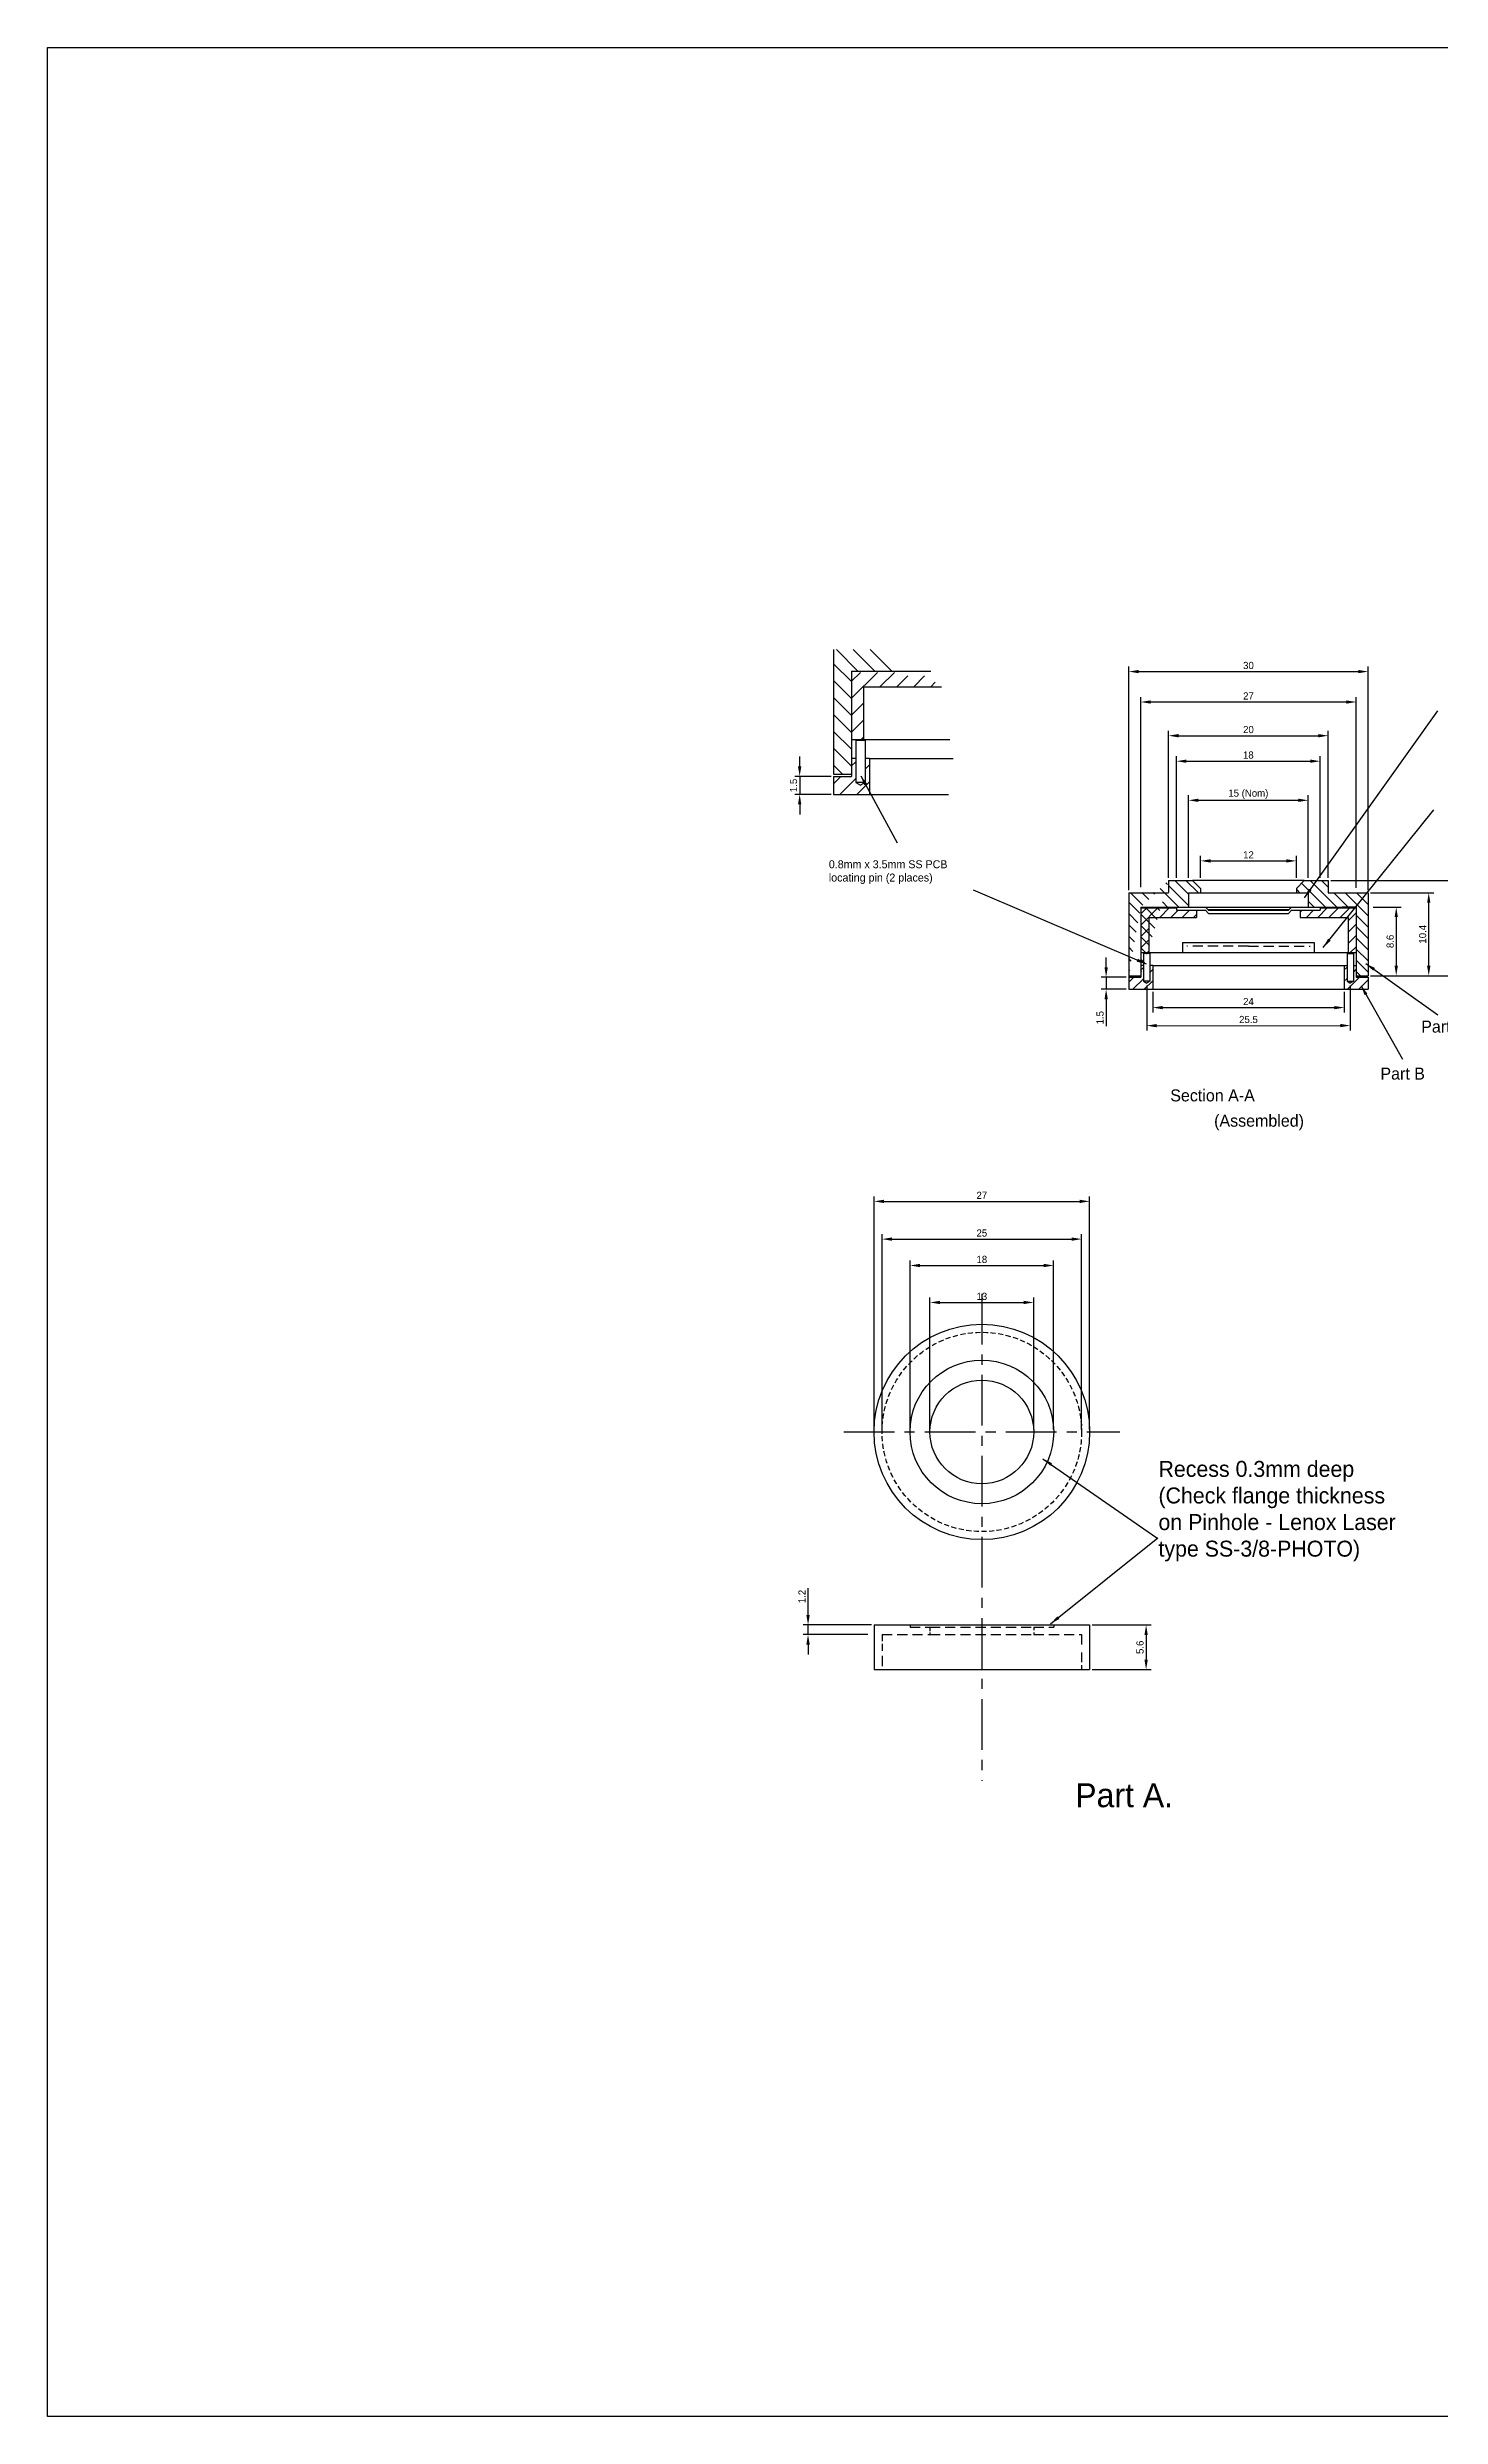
# Model space of a CAD drawing. Header units: millimetres. Extents: x 0 to 840, y 0 to 594.
# Drawn here: x 0 to 349, y 0 to 594 of the extents above; entities that cross this region are included whole.
import ezdxf

# ---------------------------------------------------------------- set-up
doc = ezdxf.new("R2010")
doc.units = ezdxf.units.MM
doc.header["$LTSCALE"] = 0.4
doc.header["$PDMODE"] = 3
for name, pattern in [('CENTER', [50.8, 31.75, -6.35, 6.35, -6.35]), ('HIDDEN', [9.525, 6.35, -3.175]), ('HIDDEN2', [4.7625, 3.175, -1.5875])]:
    doc.linetypes.add(name, pattern=pattern)
for name, color, linetype in [('CEN', 2, 'CENTER'), ('DIMENSION', 7, 'Continuous'), ('HIDDEN', 7, 'HIDDEN2')]:
    doc.layers.add(name, color=color, linetype=linetype)
doc.dimstyles.new('ISO-25', dxfattribs={"dimtxt": 2.5, "dimasz": 2.5, "dimexe": 1.25, "dimexo": 0.625, "dimtad": 1, "dimtxsty": 'Standard', "dimcen": 2.5, "dimadec": 0, "dimazin": 0, "dimtfac": 1, "dimtmove": 0, "dimatfit": 3, "dimfxl": 0, "dimarcsym": 0})
pattern_1 = [(135, (-153.1352, 161.7625), (-1.4142136, -1.4142136), [])]
pattern_2 = [(45, (-153.1352, 161.7625), (-1.4142136, 1.4142136), [])]

# ---------------------------------------------------------------- blocks, each defined once
blk = doc.blocks.new('*D40')
at = {"color": 0, "lineweight": -2}
for p, q in [((188.52, 413.71), (188.52, 416.21)), ((196.39, 411.21), (187.27, 411.21)), ((188.52, 411.21), (188.52, 406.71)), ((196.39, 406.71), (187.27, 406.71)), ((188.52, 404.21), (188.52, 401.71))]:
    blk.add_line(p, q, dxfattribs=at)
at = {"color": 0}
for points in [[(188.1, 413.71), (188.93, 413.71), (188.52, 411.21)], [(188.1, 404.21), (188.93, 404.21), (188.52, 406.71)]]:
    blk.add_solid(points, dxfattribs=at)
at = {"layer": 'Defpoints', "color": 0}
for p in [(197.01, 411.21), (188.52, 406.71), (197.01, 406.71)]:
    blk.add_point(p, dxfattribs=at)
at = {"color": 0, "insert": (186.99, 408.96), "char_height": 1.8, "attachment_point": 5, "rotation": 90}
blk.add_mtext('1.5', dxfattribs=at)
blk = doc.blocks.new('*D41')
at = {"color": 0, "lineweight": -2}
for p, q in [((265.32, 363.35), (265.32, 365.85)), ((270.36, 360.85), (264.07, 360.85)), ((270.36, 357.85), (264.07, 357.85)), ((265.32, 360.85), (265.32, 357.85)), ((265.32, 355.35), (265.32, 348.6))]:
    blk.add_line(p, q, dxfattribs=at)
at = {"color": 0}
for points in [[(264.91, 363.35), (265.74, 363.35), (265.32, 360.85)], [(264.91, 355.35), (265.74, 355.35), (265.32, 357.85)]]:
    blk.add_solid(points, dxfattribs=at)
at = {"layer": 'Defpoints', "color": 0}
for p in [(265.32, 357.85), (270.99, 360.85), (270.99, 357.85)]:
    blk.add_point(p, dxfattribs=at)
at = {"color": 0, "insert": (263.8, 350.72), "char_height": 1.8, "attachment_point": 5, "rotation": 90}
blk.add_mtext('1.5', dxfattribs=at)
blk = doc.blocks.new('*D42')
at = {"color": 0, "lineweight": -2}
for p, q in [((275.49, 358.76), (275.49, 347.48)), ((326.49, 358.79), (326.49, 347.51)), ((277.99, 348.73), (323.99, 348.76))]:
    blk.add_line(p, q, dxfattribs=at)
at = {"color": 0}
for points in [[(277.99, 349.15), (277.99, 348.32), (275.49, 348.73)], [(323.99, 349.18), (323.99, 348.34), (326.49, 348.76)]]:
    blk.add_solid(points, dxfattribs=at)
at = {"layer": 'Defpoints', "color": 0}
for p in [(275.49, 359.38), (326.49, 359.41), (326.49, 348.76)]:
    blk.add_point(p, dxfattribs=at)
at = {"color": 0, "insert": (300.99, 350.27), "char_height": 1.8, "attachment_point": 5, "rotation": 0.03648}
blk.add_mtext('25.5', dxfattribs=at)
blk = doc.blocks.new('*D43')
at = {"color": 0, "lineweight": -2}
for p, q in [((276.99, 357.22), (276.99, 352.01)), ((324.99, 357.22), (324.99, 352.01)), ((279.49, 353.26), (322.49, 353.26))]:
    blk.add_line(p, q, dxfattribs=at)
at = {"color": 0}
for points in [[(279.49, 353.67), (279.49, 352.84), (276.99, 353.26)], [(322.49, 353.67), (322.49, 352.84), (324.99, 353.26)]]:
    blk.add_solid(points, dxfattribs=at)
at = {"layer": 'Defpoints', "color": 0}
for p in [(276.99, 357.85), (324.99, 357.85), (324.99, 353.26)]:
    blk.add_point(p, dxfattribs=at)
at = {"color": 0, "insert": (300.99, 354.78), "char_height": 1.8, "attachment_point": 5}
blk.add_mtext('24', dxfattribs=at)
blk = doc.blocks.new('*D44')
at = {"color": 0, "lineweight": -2}
for p, q in [((207.17, 247.5), (207.17, 305.93)), ((209.67, 304.68), (258.67, 304.68)), ((261.17, 247.5), (261.17, 305.93))]:
    blk.add_line(p, q, dxfattribs=at)
at = {"color": 0}
for points in [[(209.67, 305.1), (209.67, 304.26), (207.17, 304.68)], [(258.67, 305.1), (258.67, 304.26), (261.17, 304.68)]]:
    blk.add_solid(points, dxfattribs=at)
at = {"layer": 'Defpoints', "color": 0}
for p in [(261.17, 304.68), (207.17, 246.87), (261.17, 246.87)]:
    blk.add_point(p, dxfattribs=at)
at = {"color": 0, "insert": (234.17, 306.2), "char_height": 1.8, "attachment_point": 5}
blk.add_mtext('27', dxfattribs=at)
blk = doc.blocks.new('*D45')
at = {"color": 0, "lineweight": -2}
for p, q in [((209.17, 247.5), (209.17, 296.47)), ((211.67, 295.22), (256.67, 295.22)), ((259.17, 247.5), (259.17, 296.47))]:
    blk.add_line(p, q, dxfattribs=at)
at = {"color": 0}
for points in [[(211.67, 295.63), (211.67, 294.8), (209.17, 295.22)], [(256.67, 295.63), (256.67, 294.8), (259.17, 295.22)]]:
    blk.add_solid(points, dxfattribs=at)
at = {"layer": 'Defpoints', "color": 0}
for p in [(259.17, 295.22), (209.17, 246.87), (259.17, 246.87)]:
    blk.add_point(p, dxfattribs=at)
at = {"color": 0, "insert": (234.17, 296.74), "char_height": 1.8, "attachment_point": 5}
blk.add_mtext('25', dxfattribs=at)
blk = doc.blocks.new('*D46')
at = {"color": 0, "lineweight": -2}
for p, q in [((216.17, 247.5), (216.17, 289.85)), ((218.67, 288.6), (249.67, 288.6)), ((252.17, 247.5), (252.17, 289.85))]:
    blk.add_line(p, q, dxfattribs=at)
at = {"color": 0}
for points in [[(218.67, 289.02), (218.67, 288.18), (216.17, 288.6)], [(249.67, 289.02), (249.67, 288.18), (252.17, 288.6)]]:
    blk.add_solid(points, dxfattribs=at)
at = {"layer": 'Defpoints', "color": 0}
for p in [(252.17, 288.6), (216.17, 246.87), (252.17, 246.87)]:
    blk.add_point(p, dxfattribs=at)
at = {"color": 0, "insert": (234.17, 290.12), "char_height": 1.8, "attachment_point": 5}
blk.add_mtext('18', dxfattribs=at)
blk = doc.blocks.new('*D47')
at = {"color": 0, "lineweight": -2}
for p, q in [((221.17, 247.5), (221.17, 280.59)), ((223.67, 279.34), (244.67, 279.34)), ((247.17, 247.5), (247.17, 280.59))]:
    blk.add_line(p, q, dxfattribs=at)
at = {"color": 0}
for points in [[(223.67, 279.75), (223.67, 278.92), (221.17, 279.34)], [(244.67, 279.75), (244.67, 278.92), (247.17, 279.34)]]:
    blk.add_solid(points, dxfattribs=at)
at = {"layer": 'Defpoints', "color": 0}
for p in [(247.17, 279.34), (221.17, 246.87), (247.17, 246.87)]:
    blk.add_point(p, dxfattribs=at)
at = {"color": 0, "insert": (234.17, 280.86), "char_height": 1.8, "attachment_point": 5}
blk.add_mtext('13', dxfattribs=at)
blk = doc.blocks.new('*D51')
at = {"color": 0, "lineweight": -2}
for p, q in [((261.8, 198.48), (276.59, 198.48)), ((275.34, 195.98), (275.34, 189.78)), ((261.8, 187.28), (276.59, 187.28))]:
    blk.add_line(p, q, dxfattribs=at)
at = {"color": 0}
for points in [[(274.92, 195.98), (275.75, 195.98), (275.34, 198.48)], [(274.92, 189.78), (275.75, 189.78), (275.34, 187.28)]]:
    blk.add_solid(points, dxfattribs=at)
at = {"layer": 'Defpoints', "color": 0}
for p in [(261.17, 198.48), (261.17, 187.28), (275.34, 187.28)]:
    blk.add_point(p, dxfattribs=at)
at = {"color": 0, "insert": (273.81, 192.88), "char_height": 1.8, "attachment_point": 5, "rotation": 90}
blk.add_mtext('5.6', dxfattribs=at)
blk = doc.blocks.new('*D52')
at = {"color": 0, "lineweight": -2}
for p, q in [((190.62, 200.98), (190.62, 207.73)), ((206.55, 198.48), (189.37, 198.48)), ((205.64, 196.08), (189.37, 196.08)), ((190.62, 196.08), (190.62, 198.48)), ((190.62, 193.58), (190.62, 191.08))]:
    blk.add_line(p, q, dxfattribs=at)
at = {"color": 0}
for points in [[(190.2, 200.98), (191.04, 200.98), (190.62, 198.48)], [(190.2, 193.58), (191.04, 193.58), (190.62, 196.08)]]:
    blk.add_solid(points, dxfattribs=at)
at = {"layer": 'Defpoints', "color": 0}
for p in [(190.62, 198.48), (206.26, 196.08), (207.17, 198.48)]:
    blk.add_point(p, dxfattribs=at)
at = {"color": 0, "insert": (189.1, 205.61), "char_height": 1.8, "attachment_point": 5, "rotation": 90}
blk.add_mtext('1.2', dxfattribs=at)
blk = doc.blocks.new('*D58')
at = {"layer": 'Defpoints', "color": 0}
for p in [(331.61, 378.45), (331.61, 361.25), (338.02, 361.25)]:
    blk.add_point(p, dxfattribs=at)
at = {"layer": 'DIMENSION', "color": 0, "lineweight": -2}
for p, q in [((332.24, 378.45), (339.27, 378.45)), ((338.02, 375.95), (338.02, 363.75)), ((332.24, 361.25), (339.27, 361.25))]:
    blk.add_line(p, q, dxfattribs=at)
at = {"layer": 'DIMENSION', "color": 0}
for points in [[(337.61, 375.95), (338.44, 375.95), (338.02, 378.45)], [(337.61, 363.75), (338.44, 363.75), (338.02, 361.25)]]:
    blk.add_solid(points, dxfattribs=at)
at = {"layer": 'DIMENSION', "color": 0, "insert": (336.5, 369.85), "char_height": 1.8, "attachment_point": 5, "rotation": 90}
blk.add_mtext('8.6', dxfattribs=at)
blk = doc.blocks.new('*D59')
at = {"layer": 'Defpoints', "color": 0}
for p in [(330.99, 382.05), (346.17, 382.05), (330.99, 361.25)]:
    blk.add_point(p, dxfattribs=at)
at = {"layer": 'DIMENSION', "color": 0, "lineweight": -2}
for p, q in [((331.61, 382.05), (347.42, 382.05)), ((346.17, 363.75), (346.17, 379.55)), ((331.61, 361.25), (347.42, 361.25))]:
    blk.add_line(p, q, dxfattribs=at)
at = {"layer": 'DIMENSION', "color": 0}
for points in [[(345.75, 379.55), (346.59, 379.55), (346.17, 382.05)], [(345.75, 363.75), (346.59, 363.75), (346.17, 361.25)]]:
    blk.add_solid(points, dxfattribs=at)
at = {"layer": 'DIMENSION', "color": 0, "insert": (344.64, 371.65), "char_height": 1.8, "attachment_point": 5, "rotation": 90}
blk.add_mtext('10.4', dxfattribs=at)
blk = doc.blocks.new('*D60')
at = {"layer": 'Defpoints', "color": 0}
for p in [(320.99, 385.15), (355.17, 385.15), (330.99, 361.25)]:
    blk.add_point(p, dxfattribs=at)
at = {"layer": 'DIMENSION', "color": 0, "lineweight": -2}
for p, q in [((321.61, 385.15), (356.42, 385.15)), ((355.17, 363.75), (355.17, 382.65)), ((331.61, 361.25), (356.42, 361.25))]:
    blk.add_line(p, q, dxfattribs=at)
at = {"layer": 'DIMENSION', "color": 0}
for points in [[(354.76, 382.65), (355.59, 382.65), (355.17, 385.15)], [(354.76, 363.75), (355.59, 363.75), (355.17, 361.25)]]:
    blk.add_solid(points, dxfattribs=at)
at = {"layer": 'DIMENSION', "color": 0, "insert": (353.65, 373.2), "char_height": 1.8, "attachment_point": 5, "rotation": 90}
blk.add_mtext('11.95', dxfattribs=at)
blk = doc.blocks.new('*D61')
at = {"layer": 'Defpoints', "color": 0}
for p in [(312.99, 390.04), (288.99, 385.15), (312.99, 385.15)]:
    blk.add_point(p, dxfattribs=at)
at = {"layer": 'DIMENSION', "color": 0, "lineweight": -2}
for p, q in [((288.99, 385.77), (288.99, 391.29)), ((291.49, 390.04), (310.49, 390.04)), ((312.99, 385.77), (312.99, 391.29))]:
    blk.add_line(p, q, dxfattribs=at)
at = {"layer": 'DIMENSION', "color": 0}
for points in [[(291.49, 390.45), (291.49, 389.62), (288.99, 390.04)], [(310.49, 390.45), (310.49, 389.62), (312.99, 390.04)]]:
    blk.add_solid(points, dxfattribs=at)
at = {"layer": 'DIMENSION', "color": 0, "insert": (300.99, 391.56), "char_height": 1.8, "attachment_point": 5}
blk.add_mtext('12', dxfattribs=at)
blk = doc.blocks.new('*D62')
at = {"layer": 'Defpoints', "color": 0}
for p in [(315.96, 405.23), (285.96, 385.15), (315.96, 385.16)]:
    blk.add_point(p, dxfattribs=at)
at = {"layer": 'DIMENSION', "color": 0, "lineweight": -2}
for p, q in [((285.96, 385.78), (285.96, 406.48)), ((288.46, 405.23), (313.46, 405.23)), ((315.96, 385.79), (315.96, 406.48))]:
    blk.add_line(p, q, dxfattribs=at)
at = {"layer": 'DIMENSION', "color": 0}
for points in [[(288.46, 405.65), (288.46, 404.82), (285.96, 405.23)], [(313.46, 405.65), (313.46, 404.82), (315.96, 405.23)]]:
    blk.add_solid(points, dxfattribs=at)
at = {"layer": 'DIMENSION', "color": 0, "insert": (300.96, 406.76), "char_height": 1.8, "attachment_point": 5}
blk.add_mtext('15 (Nom)', dxfattribs=at)
blk = doc.blocks.new('*D63')
at = {"layer": 'Defpoints', "color": 0}
for p in [(318.96, 415.04), (282.96, 385.15), (318.96, 385.16)]:
    blk.add_point(p, dxfattribs=at)
at = {"layer": 'DIMENSION', "color": 0, "lineweight": -2}
for p, q in [((282.96, 385.78), (282.96, 416.29)), ((318.96, 385.79), (318.96, 416.29)), ((285.46, 415.04), (316.46, 415.04))]:
    blk.add_line(p, q, dxfattribs=at)
at = {"layer": 'DIMENSION', "color": 0}
for points in [[(285.46, 415.46), (285.46, 414.62), (282.96, 415.04)], [(316.46, 415.46), (316.46, 414.62), (318.96, 415.04)]]:
    blk.add_solid(points, dxfattribs=at)
at = {"layer": 'DIMENSION', "color": 0, "insert": (300.96, 416.57), "char_height": 1.8, "attachment_point": 5}
blk.add_mtext('18', dxfattribs=at)
blk = doc.blocks.new('*D64')
at = {"layer": 'Defpoints', "color": 0}
for p in [(320.99, 421.43), (280.99, 385.15), (320.99, 385.15)]:
    blk.add_point(p, dxfattribs=at)
at = {"layer": 'DIMENSION', "color": 0, "lineweight": -2}
for p, q in [((280.99, 385.77), (280.99, 422.68)), ((320.99, 385.77), (320.99, 422.68)), ((283.49, 421.43), (318.49, 421.43))]:
    blk.add_line(p, q, dxfattribs=at)
at = {"layer": 'DIMENSION', "color": 0}
for points in [[(283.49, 421.85), (283.49, 421.01), (280.99, 421.43)], [(318.49, 421.85), (318.49, 421.01), (320.99, 421.43)]]:
    blk.add_solid(points, dxfattribs=at)
at = {"layer": 'DIMENSION', "color": 0, "insert": (300.99, 422.96), "char_height": 1.8, "attachment_point": 5}
blk.add_mtext('20', dxfattribs=at)
blk = doc.blocks.new('*D65')
at = {"layer": 'Defpoints', "color": 0}
for p in [(327.99, 429.88), (273.99, 382.82), (327.99, 382.67)]:
    blk.add_point(p, dxfattribs=at)
at = {"layer": 'DIMENSION', "color": 0, "lineweight": -2}
for p, q in [((273.99, 383.44), (273.99, 431.13)), ((276.49, 429.88), (325.49, 429.88)), ((327.99, 383.3), (327.99, 431.13))]:
    blk.add_line(p, q, dxfattribs=at)
at = {"layer": 'DIMENSION', "color": 0}
for points in [[(276.49, 430.29), (276.49, 429.46), (273.99, 429.88)], [(325.49, 430.29), (325.49, 429.46), (327.99, 429.88)]]:
    blk.add_solid(points, dxfattribs=at)
at = {"layer": 'DIMENSION', "color": 0, "insert": (300.99, 431.4), "char_height": 1.8, "attachment_point": 5}
blk.add_mtext('27', dxfattribs=at)
blk = doc.blocks.new('*D66')
at = {"layer": 'Defpoints', "color": 0}
for p in [(330.99, 437.5), (270.99, 382.05), (330.99, 382.05)]:
    blk.add_point(p, dxfattribs=at)
at = {"layer": 'DIMENSION', "color": 0, "lineweight": -2}
for p, q in [((270.99, 382.67), (270.99, 438.75)), ((273.49, 437.5), (328.49, 437.5)), ((330.99, 382.67), (330.99, 438.75))]:
    blk.add_line(p, q, dxfattribs=at)
at = {"layer": 'DIMENSION', "color": 0}
for points in [[(273.49, 437.92), (273.49, 437.09), (270.99, 437.5)], [(328.49, 437.92), (328.49, 437.09), (330.99, 437.5)]]:
    blk.add_solid(points, dxfattribs=at)
at = {"layer": 'DIMENSION', "color": 0, "insert": (300.99, 439.03), "char_height": 1.8, "attachment_point": 5}
blk.add_mtext('30', dxfattribs=at)

msp = doc.modelspace()

# ---------------------------------------------------------------- hatches: boundary and pattern name
h = msp.add_hatch()
h.set_pattern_fill('_USER', color=256, scale=3, angle=45, style=0, pattern_type=0)
h.set_pattern_definition([(45, (-439.168, 112.5857), (-2.12132, 2.12132), [])])
h.paths.add_polyline_path([(222.515, 436.415), (215.015, 436.415), (215.015, 437.315), (201.515, 437.315), (201.515, 420.515), (204.515, 420.515), (204.515, 433.715), (222.515, 433.715)])
h = msp.add_hatch()
h.set_pattern_fill('_USER', color=256, scale=2, angle=135, style=0, pattern_type=0)
h.set_pattern_definition(pattern_1)
edge = h.paths.add_edge_path()
edge.add_line((286.987, 385.149), (288.987, 383.149))
edge.add_line((288.987, 383.149), (288.987, 382.049))
edge.add_line((285.987, 382.049), (289.047, 382.049))
edge.add_line((285.987, 382.049), (285.987, 378.449))
edge.add_line((273.987, 378.449), (285.987, 378.449))
edge.add_line((280.987, 385.149), (280.987, 382.149))
edge.add_line((280.987, 385.149), (286.987, 385.149))
edge.add_line((270.987, 382.049), (280.987, 382.049))
edge.add_line((270.987, 382.049), (270.987, 361.249))
edge.add_line((273.987, 378.449), (273.987, 360.849))
edge.add_line((270.987, 361.249), (273.987, 361.249))
h = msp.add_hatch()
h.set_pattern_fill('_USER', color=256, scale=2, angle=135, style=0, pattern_type=0)
h.set_pattern_definition(pattern_1)
edge = h.paths.add_edge_path()
edge.add_line((312.987, 383.149), (314.987, 385.149))
edge.add_line((312.987, 383.149), (312.987, 382.049))
edge.add_line((312.974, 382.049), (315.987, 382.049))
edge.add_line((315.987, 382.049), (315.987, 378.449))
edge.add_line((314.987, 385.149), (320.987, 385.149))
edge.add_line((320.987, 385.149), (320.987, 382.049))
edge.add_line((320.987, 382.049), (330.987, 382.049))
edge.add_line((315.987, 378.449), (327.987, 378.449))
edge.add_line((330.987, 382.049), (330.987, 361.249))
edge.add_line((327.987, 378.449), (327.987, 360.849))
edge.add_line((327.987, 361.249), (330.987, 361.249))
h = msp.add_hatch()
h.set_pattern_fill('_USER', color=256, scale=2, angle=45, style=0, pattern_type=0)
h.set_pattern_definition(pattern_2)
h.paths.add_polyline_path([(287.987, 375.849), (287.987, 377.649), (282.987, 377.649), (282.987, 378.249), (273.987, 378.249), (273.987, 367.049), (275.987, 367.049), (275.987, 375.849)])
h = msp.add_hatch()
h.set_pattern_fill('_USER', color=256, scale=2, angle=45, style=0, pattern_type=0)
h.set_pattern_definition(pattern_2)
h.paths.add_polyline_path([(325.987, 375.849), (325.987, 367.049), (327.987, 367.049), (327.987, 378.249), (318.987, 378.249), (318.987, 377.649), (313.987, 377.649), (313.987, 375.849)])

# ---------------------------------------------------------------- linework, layer by layer
for p, q in [((197.015, 443.015), (197.015, 411.815)), ((203.125, 437.615), (197.725, 443.015)), ((207.368, 437.615), (201.968, 443.015)), ((211.61, 437.615), (206.21, 443.015)), ((201.515, 434.982), (197.015, 439.482)), ((197.015, 438.304), (197.015, 411.815)), ((201.515, 430.74), (197.015, 435.24)), ((201.515, 437.615), (221.35, 437.615)), ((201.515, 437.615), (201.515, 411.215)), ((204.515, 433.715), (224.087, 433.715)), ((204.515, 433.715), (204.515, 420.515)), ((201.515, 426.497), (197.015, 430.997)), ((201.515, 422.254), (197.015, 426.754)), ((201.515, 418.012), (197.015, 422.512)), ((201.515, 413.769), (197.015, 418.269)), ((201.515, 420.515), (226.174, 420.515)), ((204.965, 420.215), (202.565, 420.215)), ((202.565, 420.215), (202.565, 409.715)), ((204.965, 420.215), (204.965, 409.715)), ((199.227, 411.815), (197.015, 414.027)), ((197.015, 411.815), (201.515, 411.815)), ((197.015, 411.215), (197.015, 406.715)), ((197.015, 411.215), (201.515, 411.215)), ((197.015, 409.357), (198.872, 411.215)), ((198.615, 406.715), (202.565, 410.665)), ((202.565, 415.715), (201.515, 415.715)), ((201.515, 413.857), (202.565, 414.907)), ((202.858, 406.715), (206.015, 409.872)), ((206.015, 415.715), (204.965, 415.715)), ((204.965, 413.065), (206.015, 414.115)), ((206.015, 415.715), (226.946, 415.715)), ((197.015, 406.715), (206.015, 406.715)), ((204.965, 409.715), (202.565, 409.715)), ((202.565, 409.715), (203.765, 409.013)), ((204.965, 409.715), (203.765, 409.013)), ((270.987, 382.049), (280.987, 382.049)), ((270.987, 382.049), (270.987, 361.249)), ((270.987, 382.049), (270.987, 357.849)), ((280.987, 385.149), (286.987, 385.149)), ((285.987, 382.049), (285.987, 378.449)), ((285.987, 382.049), (289.047, 382.049)), ((286.987, 385.149), (288.987, 383.149)), ((288.987, 383.149), (288.987, 382.049)), ((289.047, 382.049), (312.934, 382.049)), ((312.974, 382.049), (315.987, 382.049)), ((312.987, 383.149), (314.987, 385.149)), ((312.987, 383.149), (312.987, 382.049)), ((314.987, 385.149), (320.987, 385.149)), ((315.987, 382.049), (315.987, 378.449)), ((320.987, 382.049), (330.987, 382.049)), ((330.987, 382.049), (330.987, 361.249)), ((330.987, 382.049), (330.987, 361.249)), ((273.987, 378.449), (273.987, 360.849)), ((273.987, 378.449), (285.987, 378.449)), ((273.987, 378.249), (282.987, 378.249)), ((275.987, 375.849), (287.987, 375.849)), ((275.987, 375.849), (275.987, 367.049)), ((282.987, 378.449), (282.987, 377.649)), ((282.987, 377.649), (290.187, 377.649)), ((285.987, 378.449), (315.987, 378.449)), ((287.987, 377.649), (287.987, 375.849)), ((290.987, 377.649), (290.187, 378.449)), ((290.987, 376.849), (290.187, 377.649)), ((290.987, 377.849), (290.987, 377.649)), ((290.987, 377.849), (310.987, 377.849)), ((290.987, 377.649), (310.987, 377.649)), ((290.987, 376.849), (310.987, 376.849)), ((310.987, 377.649), (311.787, 378.449)), ((310.987, 377.849), (310.987, 377.649)), ((310.987, 376.849), (311.787, 377.649)), ((311.787, 377.649), (318.987, 377.649)), ((313.987, 377.649), (313.987, 375.849)), ((313.987, 375.849), (325.987, 375.849)), ((315.987, 378.449), (327.987, 378.449)), ((318.987, 378.449), (318.987, 377.649)), ((318.987, 378.249), (327.987, 378.249)), ((327.987, 378.449), (324.474, 378.449)), ((325.987, 375.849), (325.987, 367.049)), ((327.987, 378.449), (327.987, 360.849)), ((284.487, 369.569), (284.487, 367.049)), ((284.487, 369.569), (317.487, 369.569)), ((317.487, 369.569), (317.487, 367.049)), ((273.987, 367.049), (327.987, 367.049)), ((274.687, 363.849), (273.987, 363.849)), ((273.987, 362.61), (274.687, 363.31)), ((274.687, 366.849), (274.687, 359.849)), ((276.287, 366.849), (274.687, 366.849)), ((276.287, 366.849), (276.287, 359.849)), ((276.987, 363.849), (276.287, 363.849)), ((276.287, 362.082), (276.987, 362.782)), ((276.987, 363.849), (324.987, 363.849)), ((324.987, 363.849), (325.687, 363.849)), ((324.987, 362.699), (325.687, 363.399)), ((325.687, 366.849), (325.687, 359.854)), ((325.687, 366.849), (327.287, 366.849)), ((327.287, 366.849), (327.287, 359.854)), ((327.287, 363.849), (327.987, 363.849)), ((327.287, 362.17), (327.987, 362.87)), ((270.987, 361.249), (273.987, 361.249)), ((270.987, 359.61), (272.225, 360.849)), ((270.987, 360.849), (273.987, 360.849)), ((270.987, 357.849), (276.987, 357.849)), ((272.053, 357.849), (274.687, 360.482)), ((274.687, 359.849), (275.487, 359.38)), ((276.287, 359.849), (274.687, 359.849)), ((274.882, 357.849), (276.987, 359.953)), ((276.287, 359.849), (275.487, 359.38)), ((324.987, 359.87), (325.687, 360.57)), ((324.987, 357.849), (330.987, 357.849)), ((325.687, 359.854), (326.487, 359.413)), ((325.688, 359.849), (327.285, 359.849)), ((325.794, 357.849), (328.794, 360.849)), ((327.285, 359.849), (326.487, 359.413)), ((327.987, 361.249), (330.987, 361.249)), ((327.987, 360.849), (330.987, 360.849)), ((328.622, 357.849), (330.987, 360.213)), ((330.987, 360.849), (330.987, 357.849)), ((207.174, 198.485), (207.174, 187.285)), ((207.174, 198.485), (216.174, 198.485)), ((216.174, 198.485), (252.174, 198.485)), ((216.174, 198.485), (216.174, 197.885)), ((252.174, 198.485), (261.174, 198.485)), ((252.174, 198.485), (252.174, 197.885)), ((261.174, 198.485), (261.174, 187.285)), ((207.174, 187.285), (209.174, 187.285)), ((209.174, 187.285), (259.174, 187.285)), ((259.174, 187.285), (261.174, 187.285))]:
    msp.add_line(p, q)
at = {"linetype": 'Continuous'}
for p, q in [((206.015, 415.715), (206.015, 406.715)), ((206.015, 406.715), (225.825, 406.715)), ((280.987, 385.149), (280.987, 382.149)), ((314.987, 385.149), (286.987, 385.149)), ((320.987, 385.149), (320.987, 382.049)), ((276.987, 363.849), (276.987, 357.849)), ((324.987, 363.849), (324.987, 357.849)), ((276.987, 357.849), (324.987, 357.849))]:
    msp.add_line(p, q, dxfattribs=at)
at = {"linetype": 'HIDDEN'}
for p, q in [((300.987, 368.649), (285.533, 368.649)), ((300.987, 368.649), (316.436, 368.649)), ((209.174, 196.085), (221.174, 196.085)), ((209.174, 196.085), (209.174, 194.415)), ((216.174, 197.885), (221.174, 197.885)), ((221.174, 197.885), (247.174, 197.885)), ((221.174, 197.885), (221.174, 196.924)), ((221.174, 196.596), (221.174, 196.085)), ((221.174, 196.085), (247.174, 196.085)), ((247.174, 197.885), (252.174, 197.885)), ((247.174, 197.885), (247.174, 197.142)), ((247.174, 196.596), (247.174, 196.085)), ((247.174, 196.085), (259.174, 196.085)), ((259.174, 196.085), (259.174, 192.888)), ((209.174, 193.761), (209.174, 192.015)), ((209.174, 190.707), (209.174, 187.285)), ((259.174, 191.579), (259.174, 189.18)), ((259.174, 188.416), (259.174, 187.285))]:
    msp.add_line(p, q, dxfattribs=at)
msp.add_lwpolyline([(0, 0), (0, 594), (840, 594), (840, 0), (0, 0)], close=True)
for radius in [27, 18, 13]:
    msp.add_circle((234.174, 246.875), radius)
at = {"layer": 'CEN'}
for p, q in [((234.174, 281.494), (234.174, 159.358)), ((199.554, 246.875), (268.793, 246.875))]:
    msp.add_line(p, q, dxfattribs=at)
at = {"layer": 'HIDDEN'}
msp.add_circle((234.174, 246.875), 25, dxfattribs=at)

# ---------------------------------------------------------------- texts
for s, height, p in [('0.8mm x 3.5mm SS PCB', 2, (195.831, 388.196)), ('locating pin (2 places)', 2, (195.831, 384.863)), ('Part A', 3, (344.277, 346.995)), ('Section A-A', 3, (281.394, 329.748)), ('Part B', 3, (334.059, 335.214)), ('(Assembled)', 3, (292.384, 323.4)), ('Recess 0.3mm deep', 4, (278.437, 235.609)), ('(Check flange thickness', 4, (278.437, 228.942)), ('on Pinhole - Lenox Laser', 4, (278.437, 222.276)), ('type SS-3/8-PHOTO)', 4, (278.437, 215.609)), ('Part A.', 6, (257.576, 152.791))]:
    msp.add_text(s, height=height).set_placement(p)

# ---------------------------------------------------------------- dimensions: what is measured, and where the dimension line sits
for p1, p2, distance, text, picture, middle in [((197.015, 411.215), (197.015, 406.715), -8.497, '1.5', '*D40', (186.993, 408.965)), ((270.987, 360.849), (270.987, 357.849), -5.665, '1.5', '*D41', (263.797, 350.724)), ((275.487, 359.38), (326.487, 359.413), -10.65, '25.5', '*D42', (300.992, 350.272)), ((276.987, 357.849), (324.987, 357.849), -4.593, '24', '*D43', (300.987, 354.781)), ((207.174, 246.875), (261.174, 246.875), 57.805, '27', '*D44', (234.174, 306.205)), ((209.174, 246.875), (259.174, 246.875), 48.341, '25', '*D45', (234.174, 296.741)), ((216.174, 246.875), (252.174, 246.875), 41.724, '18', '*D46', (234.174, 290.124)), ((221.174, 246.875), (247.174, 246.875), 32.461, '13', '*D47', (234.174, 280.861))]:
    dim = msp.add_aligned_dim(p1=p1, p2=p2, distance=distance, text=text, dimstyle='ISO-25', override={"dimtxt": 1.8, "dimfrac": 2})
    dim.commit()
    dim.dimension.update_dxf_attribs({"geometry": picture, "text_midpoint": middle})
for base, p1, p2, text, picture, middle in [((190.62, 198.485), (206.264, 196.085), (207.174, 198.485), '1.2', '*D52', (189.095, 205.61)), ((275.336, 187.285), (261.174, 198.485), (261.174, 187.285), '5.6', '*D51', (273.811, 192.885))]:
    dim = msp.add_linear_dim(base=base, p1=p1, p2=p2, angle=90, text=text, dimstyle='ISO-25', override={"dimtxt": 1.8, "dimfrac": 2})
    dim.commit()
    dim.dimension.update_dxf_attribs({"geometry": picture, "text_midpoint": middle})
at = {"layer": 'DIMENSION'}
for base, p1, p2, text, picture, middle in [((330.987, 437.503), (270.987, 382.049), (330.987, 382.049), '30', '*D66', (300.987, 439.028)), ((327.987, 429.875), (273.987, 382.818), (327.987, 382.672), '27', '*D65', (300.987, 431.4)), ((320.987, 421.431), (280.987, 385.149), (320.987, 385.149), '20', '*D64', (300.987, 422.956)), ((318.965, 415.04), (282.965, 385.152), (318.965, 385.162), '18', '*D63', (300.965, 416.565)), ((315.965, 405.234), (285.965, 385.152), (315.965, 385.162), '15 (Nom)', '*D62', (300.965, 406.759)), ((312.987, 390.035), (288.987, 385.149), (312.987, 385.149), '12', '*D61', (300.987, 391.56))]:
    dim = msp.add_linear_dim(base=base, p1=p1, p2=p2, text=text, dimstyle='ISO-25', override={"dimtxt": 1.8, "dimfrac": 2}, dxfattribs=at)
    dim.commit()
    dim.dimension.update_dxf_attribs({"geometry": picture, "text_midpoint": middle})
for base, p1, p2, text, picture, middle in [((355.172, 385.149), (330.987, 361.249), (320.987, 385.149), '11.95', '*D60', (353.647, 373.199)), ((346.169, 382.049), (330.987, 361.249), (330.987, 382.049), '10.4', '*D59', (344.644, 371.649)), ((338.024, 361.249), (331.612, 378.449), (331.612, 361.249), '8.6', '*D58', (336.499, 369.849))]:
    dim = msp.add_linear_dim(base=base, p1=p1, p2=p2, angle=90, text=text, dimstyle='ISO-25', override={"dimtxt": 1.8, "dimfrac": 2}, dxfattribs=at)
    dim.commit()
    dim.dimension.update_dxf_attribs({"geometry": picture, "text_midpoint": middle})

# ---------------------------------------------------------------- leaders
for points in [[(315.003, 380.815), (348.428, 427.688)], [(203.848, 411.399), (212.971, 394.549)], [(319.699, 368.315), (347.456, 402.884)], [(275.45, 364.165), (232.047, 382.672)], [(330.412, 364.294), (348.484, 351.459)], [(329.215, 358.747), (339.557, 340.363)], [(249.488, 240.146), (278.059, 220.296)], [(251.38, 198.745), (278.248, 220.296)]]:
    msp.add_leader(points, dimstyle='ISO-25', override={"dimtxt": 1.8, "dimgap": 0.625, "dimtad": 0, "dimfrac": 2})

doc.saveas('drawing.dxf')
